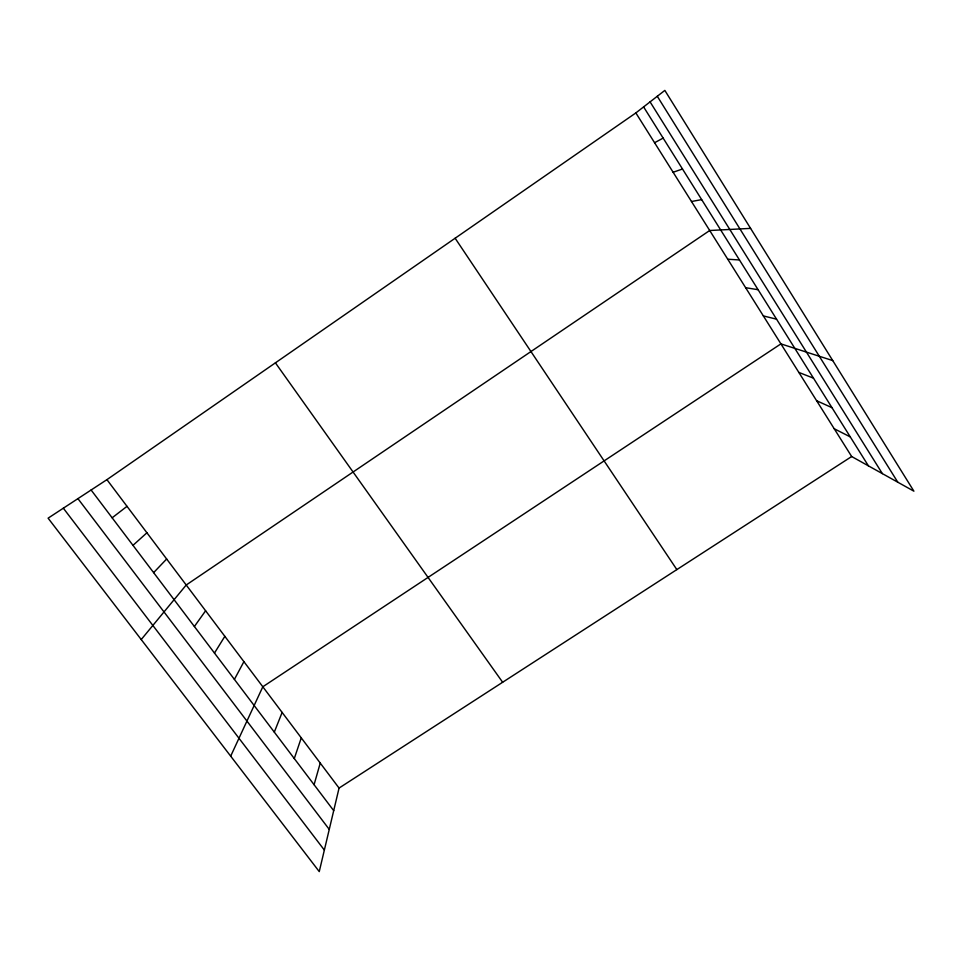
<?xml version="1.0" encoding="UTF-8"?>
<svg xmlns="http://www.w3.org/2000/svg" width="962" height="962" viewBox="0 0 962 962"><rect width="100%" height="100%" fill="white"/><g stroke="black" fill="none" stroke-linecap="round" stroke-linejoin="round"><path stroke-width="1.44" d="M851.671 456.529L339.057 788.07L319.252 871.596L48.1 518.169L106.926 479.653L635.858 112.927L664.838 90.404L913.9 491.185L851.671 456.529L635.858 112.927M314.081 784.715L320.25 763.07M294.288 758.549L301.274 737.854M274.302 732.142L282.131 712.433M230.688 756.156L262.818 686.772L780.916 343.879L832.755 360.594M234.403 679.4L243.915 661.652M214.478 653.066L224.843 636.327M194.384 626.502L205.615 610.774M141.222 639.55L186.219 585.004L709.703 230.507L750.588 228.379M153.631 572.643L166.654 559.006M132.984 545.346L146.921 532.792M112.145 517.809L127.008 506.337M654.581 142.725L663.143 138.107M673.123 172.246L682.491 169.011M691.498 201.515L701.659 199.615M727.753 259.235L739.453 259.956M745.634 287.698L758.092 289.706M763.359 315.921L776.538 319.168M798.857 372.426L813.479 378.162M816.618 400.721L831.962 407.66M834.222 428.751L850.276 436.892M63.336 508.189L324.35 850.083M77.922 498.641L329.257 829.412M91.113 490.007L333.706 810.653M106.926 479.653L339.057 788.07M275.409 362.842L502.645 682.262M455.134 238.227L676.839 569.6M643.602 106.902L868.409 465.848M657.286 96.272L897.786 482.202M650.084 101.876L882.358 473.617"/></g></svg>
